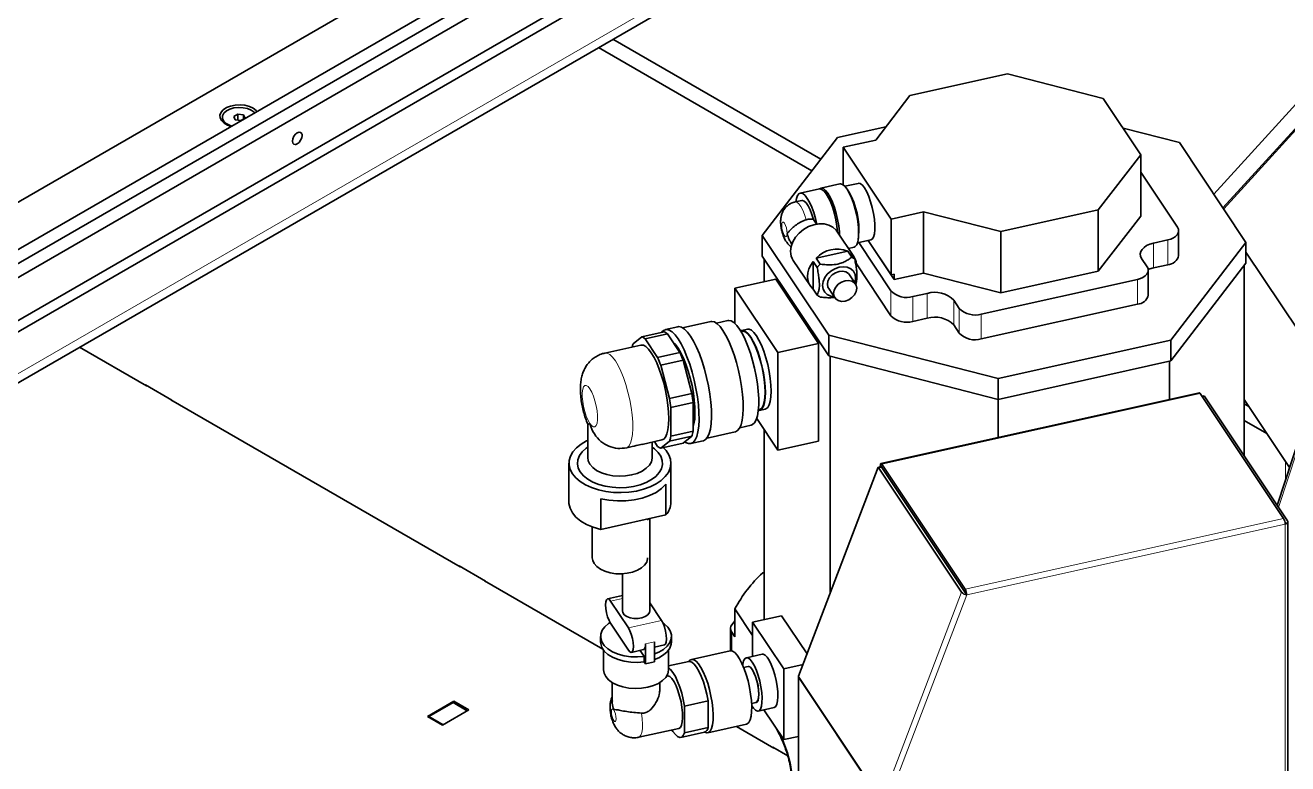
# Paper-space layout 'Blatt1' of a CAD drawing. Header units: millimetres. Extents: x 0 to 1189, y 0 to 841.
# Drawn here: x 878.5 to 952.5, y 451.6 to 494.9 of the extents above; entities that cross this region are included whole.
import ezdxf

# ---------------------------------------------------------------- set-up
doc = ezdxf.new("R2010")
doc.units = ezdxf.units.MM

psp = doc.layouts.new('Blatt1')

# ---------------------------------------------------------------- linework, layer by layer
at = {"color": 7, "linetype": 'Continuous', "lineweight": 35}
for p, q in [((934.677, 513.583), (842.046, 460.108)), ((935.384, 513.175), (842.753, 459.7)), ((845.722, 458.883), (937.505, 511.868)), ((863.612, 476.15), (923.473, 510.707)), ((841.338, 460.516), (927.504, 510.258)), ((852.359, 462.062), (924.075, 503.462)), ((856.881, 461.681), (919.779, 497.991)), ((925.121, 487.009), (912.938, 494.042)), ((924.599, 486.33), (912.089, 493.552)), ((955.044, 492.534), (948.153, 484.972)), ((936.069, 492.013), (930.348, 490.742)), ((941.672, 490.577), (936.069, 492.013)), ((955.583, 491.725), (948.692, 484.164)), ((948.736, 484.097), (955.622, 491.652)), ((930.348, 490.742), (928.339, 488.13)), ((943.875, 487.275), (941.672, 490.577)), ((890.048, 489.468), (890.048, 489.419)), ((890.959, 489.66), (890.716, 489.52)), ((890.716, 489.52), (890.805, 489.328)), ((891.137, 489.276), (890.805, 489.328)), ((890.959, 489.66), (891.291, 489.609)), ((890.959, 489.304), (890.959, 489.66)), ((891.137, 489.276), (891.38, 489.417)), ((891.291, 489.609), (891.38, 489.417)), ((891.291, 489.365), (891.291, 489.609)), ((894.717, 488.402), (894.717, 488.473)), ((926.096, 488.276), (928.938, 488.908)), ((942.835, 488.833), (946.142, 487.986)), ((894.372, 487.875), (894.433, 487.91)), ((921.693, 482.55), (926.096, 488.276)), ((928.339, 488.13), (926.441, 487.708)), ((929.244, 483.506), (926.441, 487.708)), ((926.441, 487.708), (926.441, 485.506)), ((946.142, 487.986), (950.042, 482.139)), ((941.387, 484.04), (943.875, 487.275)), ((943.875, 487.275), (943.875, 483.682)), ((943.875, 486.252), (946.027, 483.026)), ((926.245, 485.565), (925.125, 485.316)), ((927.315, 485.598), (926.531, 485.424)), ((925.036, 485.276), (923.916, 485.027)), ((926.758, 485.107), (926.666, 485.249)), ((924.011, 484.597), (923.61, 484.508)), ((935.667, 482.768), (941.387, 484.04)), ((941.387, 484.04), (941.387, 480.448)), ((924.689, 483.479), (924.87, 483.207)), ((931.143, 483.928), (929.244, 483.506)), ((929.244, 480.24), (929.244, 483.506)), ((931.143, 483.928), (935.667, 482.768)), ((931.143, 483.928), (931.143, 480.335)), ((941.387, 480.448), (943.875, 483.682)), ((925.593, 476.704), (921.693, 482.55)), ((921.693, 482.55), (921.693, 481.325)), ((927.054, 481.312), (926.069, 482.788)), ((927.317, 482.32), (927.34, 482.487)), ((935.667, 482.768), (935.667, 479.176)), ((946.094, 481.365), (946.094, 482.818)), ((923.372, 482.111), (923.425, 482.03)), ((926.74, 481.782), (927.069, 481.855)), ((927.269, 482.105), (928.052, 482.279)), ((929.23, 479.291), (927.342, 482.121)), ((927.902, 482.245), (929.43, 479.954)), ((927.905, 482.246), (929.244, 480.24)), ((945.453, 482.279), (944.614, 482.093)), ((950.042, 482.139), (945.639, 476.413)), ((950.042, 482.139), (950.042, 480.914)), ((925.593, 475.479), (921.693, 481.325)), ((921.801, 481.163), (921.801, 479.831)), ((923.507, 481.079), (924.492, 479.603)), ((924.671, 481.021), (924.909, 480.665)), ((924.671, 481.021), (924.671, 479.405)), ((926.696, 481.626), (924.849, 481.216)), ((924.849, 481.216), (925.086, 480.86)), ((926.696, 481.626), (926.933, 481.271)), ((926.874, 481.51), (927.111, 481.155)), ((943.925, 481.197), (944.248, 480.712)), ((950.042, 481.565), (954.528, 474.841)), ((927.156, 479.699), (926.797, 480.238)), ((929.23, 477.838), (927.206, 480.872)), ((929.43, 480.281), (929.244, 480.24)), ((931.143, 480.335), (929.43, 479.954)), ((929.43, 479.954), (929.43, 480.281)), ((931.143, 480.335), (935.667, 479.176)), ((935.667, 479.176), (941.387, 480.448)), ((944.315, 479.051), (944.315, 480.505)), ((945.453, 480.826), (944.614, 480.639)), ((950.042, 480.914), (945.639, 475.188)), ((949.934, 480.774), (949.934, 469.618)), ((922.478, 479.982), (920.089, 479.451)), ((924.994, 476.211), (922.478, 479.982)), ((943.675, 479.966), (934.529, 477.933)), ((922.605, 475.68), (920.089, 479.451)), ((920.089, 479.451), (920.089, 477.38)), ((924.671, 479.405), (924.909, 479.049)), ((925.582, 479.428), (925.942, 478.889)), ((930.522, 478.96), (931.362, 479.147)), ((932.913, 478.749), (933.237, 478.264)), ((943.675, 478.513), (934.529, 476.48)), ((918.669, 477.503), (917.016, 477.135)), ((919.676, 477.552), (919.006, 477.403)), ((930.522, 477.507), (931.362, 477.693)), ((932.913, 477.296), (933.237, 476.811)), ((914.637, 476.596), (914.117, 476.194)), ((914.637, 476.596), (915.944, 476.886)), ((914.82, 476.494), (916.127, 476.784)), ((916.741, 477.191), (916.013, 477.029)), ((916.862, 475.682), (916.127, 476.784)), ((920.499, 476.936), (920.439, 476.923)), ((920.826, 477.05), (920.49, 476.975)), ((935.512, 474.162), (925.593, 476.704)), ((925.593, 475.479), (925.593, 476.704)), ((885.603, 473.731), (881.679, 475.997)), ((914.569, 476.12), (912.46, 475.651)), ((915.556, 475.392), (914.82, 476.494)), ((924.994, 476.211), (922.605, 475.68)), ((924.994, 470.495), (924.994, 476.211)), ((945.639, 476.413), (935.512, 474.162)), ((945.639, 475.188), (945.639, 476.413)), ((915.556, 475.392), (916.862, 475.682)), ((915.739, 474.945), (917.045, 475.235)), ((917.565, 473.275), (917.045, 475.235)), ((922.605, 469.964), (922.605, 475.68)), ((935.512, 472.937), (925.593, 475.479)), ((925.671, 475.459), (925.671, 461.566)), ((945.639, 475.188), (935.512, 472.937)), ((945.564, 475.172), (945.564, 472.936)), ((954.613, 475.101), (951.869, 466.718)), ((916.259, 472.984), (915.739, 474.945)), ((885.533, 473.788), (887.088, 472.89)), ((885.533, 473.772), (885.533, 473.788)), ((885.617, 473.739), (885.603, 473.731)), ((935.512, 474.162), (935.512, 472.937)), ((887.018, 472.914), (887.032, 472.923)), ((903.988, 463.118), (887.018, 472.914)), ((887.088, 472.89), (887.088, 472.874)), ((916.259, 472.984), (917.565, 473.275)), ((947.309, 473.324), (928.645, 469.175)), ((935.514, 472.937), (935.514, 470.702)), ((952.249, 465.959), (947.361, 473.285)), ((947.586, 473.139), (947.475, 473.115)), ((947.586, 473.139), (952.473, 465.813)), ((949.934, 472.934), (952.597, 468.942)), ((916.334, 472.455), (917.641, 472.745)), ((916.334, 470.784), (916.334, 472.455)), ((917.641, 471.075), (917.641, 472.745)), ((921.463, 472.315), (921.523, 472.329)), ((921.532, 472.29), (921.868, 472.364)), ((950.205, 472.528), (949.934, 472.684)), ((911.46, 471.508), (911.46, 469.524)), ((920.369, 471.273), (921.039, 471.422)), ((921.365, 471.822), (922.605, 469.964)), ((951.268, 470.935), (949.934, 471.705)), ((916.259, 470.482), (917.565, 470.772)), ((916.334, 470.784), (917.641, 471.075)), ((917.045, 470.37), (917.565, 470.772)), ((918.453, 470.673), (920.106, 471.04)), ((921.801, 471.169), (921.801, 460.032)), ((914.65, 470.299), (915.806, 470.556)), ((915.24, 469.524), (915.24, 470.43)), ((915.371, 470.459), (915.556, 470.182)), ((915.739, 470.08), (916.259, 470.482)), ((915.739, 470.08), (917.045, 470.37)), ((917.499, 470.344), (918.227, 470.506)), ((924.994, 470.495), (922.605, 469.964)), ((910.36, 469.198), (910.36, 466.911)), ((916.34, 466.911), (916.34, 469.198)), ((928.697, 469.136), (933.585, 461.81)), ((928.487, 468.96), (923.821, 456.706)), ((933.374, 461.634), (928.487, 468.96)), ((928.487, 468.96), (928.697, 468.94)), ((928.611, 469.07), (928.566, 468.953)), ((928.697, 468.941), (928.611, 469.07)), ((928.697, 468.94), (928.697, 468.941)), ((928.697, 468.941), (928.697, 468.94)), ((928.697, 468.94), (933.585, 461.614)), ((933.584, 461.614), (928.697, 468.94)), ((916.043, 467.958), (916.043, 466.162)), ((912.223, 467.109), (912.223, 465.312)), ((911.73, 465.461), (911.73, 463.645)), ((912.223, 465.312), (916.043, 466.162)), ((914.97, 465.891), (914.97, 465.923)), ((915.092, 460.548), (915.092, 465.95)), ((952.489, 444.533), (952.489, 465.763)), ((903.917, 463.175), (905.473, 462.277)), ((903.917, 463.158), (903.917, 463.175)), ((904.002, 463.126), (903.988, 463.118)), ((913.492, 462.714), (913.492, 460.548)), ((921.801, 462.796), (921.713, 462.776)), ((905.402, 462.301), (905.416, 462.309)), ((912.348, 458.291), (905.402, 462.301)), ((905.473, 462.277), (905.473, 462.26)), ((913.492, 461.439), (912.623, 461.246)), ((913.846, 459.545), (912.797, 461.119)), ((915.787, 459.977), (915.092, 461.019)), ((933.671, 461.484), (933.585, 461.613)), ((920.084, 460.658), (921.125, 459.098)), ((920.084, 459.025), (920.084, 460.658)), ((922.823, 460.26), (921.125, 459.882)), ((924.32, 458.016), (922.823, 460.26)), ((912.797, 459.812), (913.846, 458.239)), ((919.919, 459.744), (920.084, 459.959)), ((921.125, 459.882), (921.125, 457.876)), ((922.95, 457.145), (921.125, 459.882)), ((912.212, 459.045), (912.212, 458.719)), ((916.372, 458.719), (916.372, 459.045)), ((919.833, 459.51), (919.833, 458.201)), ((920.084, 459.025), (919.899, 459.302)), ((912.392, 458.23), (912.392, 457.086)), ((914.02, 458.111), (914.729, 458.269)), ((914.538, 458.227), (914.772, 457.877)), ((914.843, 457.443), (914.843, 458.619)), ((915.366, 457.559), (915.366, 458.735)), ((915.366, 458.41), (915.961, 458.543)), ((916.192, 457.086), (916.192, 458.23)), ((919.806, 458.197), (917.547, 457.695)), ((914.772, 457.55), (914.772, 457.877)), ((914.772, 457.55), (914.843, 457.443)), ((915.366, 457.559), (914.843, 457.443)), ((917.378, 457.575), (916.192, 457.312)), ((921.69, 458.001), (920.757, 457.794)), ((924.084, 457.397), (922.95, 457.145)), ((916.114, 456.741), (916.093, 456.737)), ((920.87, 457.286), (920.598, 457.226)), ((922.95, 452.997), (922.95, 457.145)), ((923.807, 456.636), (923.807, 445.806)), ((912.892, 456.344), (912.892, 455.263)), ((915.692, 455.935), (915.692, 456.344)), ((903.62, 455.247), (902.065, 454.349)), ((902.15, 454.349), (903.564, 455.166)), ((904.398, 454.684), (903.564, 455.166)), ((904.497, 454.741), (903.62, 455.247)), ((903.62, 455.133), (903.62, 455.247)), ((918.517, 455.272), (917.136, 454.965)), ((918.517, 453.704), (918.517, 455.272)), ((921.067, 455.117), (921.339, 455.178)), ((902.065, 454.349), (902.942, 453.843)), ((902.984, 453.868), (902.15, 454.349)), ((902.15, 454.3), (902.15, 454.349)), ((902.942, 453.843), (904.497, 454.741)), ((917.136, 454.965), (917.136, 453.397)), ((921.452, 454.67), (922.385, 454.878)), ((921.785, 454.744), (922.95, 452.997)), ((914.448, 453.134), (916.8, 453.657)), ((918.517, 453.704), (917.136, 453.397)), ((918.502, 453.4), (920.761, 453.902)), ((922.373, 452.504), (920.177, 453.772)), ((916.917, 453.129), (918.298, 453.437)), ((923.807, 453.188), (922.95, 452.997)), ((922.302, 452.561), (923.184, 452.052)), ((922.302, 452.545), (922.302, 452.561)), ((922.387, 452.512), (922.373, 452.504))]:
    psp.add_line(p, q, dxfattribs=at)
at = {"color": 8, "linetype": 'Continuous', "lineweight": 18}
for p, q in [((856.895, 462.23), (920.11, 498.724)), ((944.614, 482.093), (944.614, 480.639)), ((945.453, 480.826), (945.453, 482.279)), ((943.675, 478.513), (943.675, 479.966)), ((929.23, 477.838), (929.23, 479.291)), ((930.522, 478.96), (930.522, 477.507)), ((931.362, 477.693), (931.362, 479.147)), ((932.913, 478.749), (932.913, 477.296)), ((933.237, 476.811), (933.237, 478.264)), ((934.529, 477.933), (934.529, 476.48)), ((954.66, 474.887), (951.948, 466.6)), ((947.361, 473.285), (928.697, 469.136)), ((952.354, 468.201), (952.354, 469.306)), ((928.697, 468.94), (928.697, 468.94)), ((933.585, 461.81), (952.249, 465.959)), ((952.335, 465.633), (933.671, 461.484)), ((952.335, 444.403), (952.335, 465.633)), ((913.492, 461.273), (912.797, 461.119)), ((928.708, 449.379), (933.374, 461.634)), ((933.671, 461.484), (929.005, 449.23)), ((913.846, 459.545), (915.787, 459.977)), ((919.899, 459.302), (919.899, 458.195)), ((915.366, 458.735), (914.843, 458.619)), ((928.694, 449.309), (923.807, 456.636)), ((923.821, 456.706), (928.708, 449.379))]:
    psp.add_line(p, q, dxfattribs=at)
at = {"color": 7, "linetype": 'Continuous', "lineweight": 35, "flags": 128}
for points in [[(891.859, 490.007), (891.632, 490.109), (891.368, 490.175), (891.084, 490.201), (890.798, 490.185), (890.527, 490.129), (890.29, 490.036), (890.099, 489.911), (889.969, 489.763), (889.906, 489.602), (889.915, 489.436), (889.995, 489.276), (890.142, 489.133), (890.345, 489.016), (890.57, 488.937)], [(891.941, 489.728), (891.908, 489.762), (891.739, 489.886), (891.518, 489.978), (891.263, 490.032), (890.991, 490.045), (890.724, 490.014), (890.481, 489.944), (890.28, 489.838), (890.135, 489.704), (890.059, 489.553), (890.056, 489.396), (890.126, 489.244), (890.265, 489.109), (890.462, 489), (890.597, 488.953)], [(892.091, 489.815), (892.035, 489.876), (891.859, 490.007)], [(894.433, 487.91), (894.324, 487.872), (894.232, 487.89), (894.17, 487.961), (894.149, 488.074), (894.17, 488.212), (894.232, 488.354), (894.324, 488.479), (894.433, 488.567), (894.542, 488.604), (894.634, 488.586), (894.696, 488.516), (894.717, 488.402), (894.696, 488.264), (894.634, 488.122), (894.542, 487.998), (894.433, 487.91)], [(927.069, 481.855), (927.14, 481.889), (927.225, 481.997), (927.288, 482.171), (927.327, 482.404), (927.34, 482.687), (927.327, 483.009), (927.288, 483.358), (927.225, 483.721), (927.14, 484.083), (927.036, 484.431), (926.918, 484.752), (926.79, 485.032), (926.657, 485.262), (926.524, 485.431), (926.396, 485.535), (926.278, 485.569), (926.245, 485.565)], [(928.052, 482.279), (928.137, 482.329), (928.213, 482.451), (928.264, 482.638), (928.291, 482.882), (928.291, 483.173), (928.264, 483.496), (928.213, 483.839), (928.137, 484.187), (928.043, 484.523), (927.932, 484.834), (927.81, 485.106), (927.683, 485.326), (927.556, 485.487), (927.435, 485.579), (927.324, 485.6), (927.315, 485.598)], [(924.891, 483.176), (924.808, 483.537), (924.706, 483.884), (924.589, 484.205), (924.462, 484.486), (924.33, 484.718), (924.197, 484.889), (924.07, 484.995), (923.952, 485.031), (923.848, 484.995), (923.763, 484.889), (923.7, 484.717), (923.665, 484.52)], [(926.108, 482.73), (926.106, 482.747), (926.068, 483.092), (926.006, 483.451), (925.922, 483.81), (925.819, 484.154), (925.702, 484.471), (925.576, 484.748), (925.444, 484.976), (925.312, 485.144), (925.185, 485.246), (925.068, 485.28), (925.036, 485.276)], [(926.218, 482.565), (926.207, 482.76), (926.168, 483.109), (926.105, 483.472), (926.02, 483.834), (925.916, 484.183), (925.798, 484.503), (925.67, 484.783), (925.537, 485.013), (925.404, 485.183), (925.276, 485.286), (925.158, 485.32), (925.054, 485.282), (925.049, 485.278)], [(924.689, 483.479), (924.598, 483.778), (924.494, 484.048), (924.381, 484.275), (924.265, 484.448), (924.152, 484.558), (924.048, 484.6), (924.011, 484.597)], [(923.351, 481.614), (923.384, 481.892), (923.484, 482.172), (923.644, 482.44), (923.858, 482.685), (924.115, 482.895), (924.403, 483.06), (924.71, 483.172), (925.02, 483.226), (925.32, 483.22), (925.594, 483.154), (925.831, 483.03), (926.019, 482.856), (926.069, 482.788)], [(945.453, 482.279), (945.629, 482.33), (945.783, 482.4), (945.911, 482.485), (946.008, 482.584), (946.07, 482.691), (946.094, 482.804), (946.079, 482.916), (946.027, 483.026)], [(943.925, 481.197), (943.862, 481.328), (943.845, 481.464), (943.874, 481.598), (943.948, 481.727), (944.064, 481.845), (944.218, 481.948), (944.403, 482.032), (944.614, 482.093)], [(924.671, 479.405), (924.528, 479.552), (924.422, 479.727), (924.357, 479.925), (924.336, 480.138), (924.357, 480.361), (924.422, 480.587), (924.528, 480.809), (924.671, 481.021)], [(927.16, 480.048), (927.127, 480.261), (927.03, 480.444), (926.876, 480.586), (926.675, 480.676), (926.441, 480.709), (926.19, 480.682), (925.938, 480.597), (925.704, 480.46), (925.503, 480.281), (925.349, 480.07), (925.252, 479.844), (925.219, 479.617), (925.252, 479.404), (925.349, 479.221), (925.503, 479.08), (925.704, 478.989), (925.895, 478.958)], [(926.797, 480.238), (926.741, 480.306), (926.59, 480.404), (926.4, 480.446), (926.19, 480.429), (925.979, 480.353), (925.789, 480.226), (925.638, 480.061), (925.542, 479.873), (925.508, 479.681), (925.542, 479.504), (925.582, 479.428)], [(943.675, 479.966), (943.85, 480.017), (944.004, 480.087), (944.132, 480.172), (944.229, 480.271), (944.291, 480.378), (944.315, 480.49), (944.301, 480.603), (944.248, 480.712)], [(944.614, 480.639), (944.403, 480.578), (944.313, 480.542)], [(926.549, 479.89), (926.338, 479.814), (926.148, 479.687), (925.998, 479.522), (925.901, 479.334), (925.868, 479.143), (925.901, 478.966), (925.998, 478.821), (926.148, 478.723), (926.338, 478.68), (926.549, 478.698), (926.759, 478.774), (926.949, 478.901), (927.1, 479.066), (927.197, 479.254), (927.23, 479.445), (927.197, 479.622), (927.1, 479.767), (926.949, 479.865), (926.759, 479.908), (926.549, 479.89)], [(927.11, 479.768), (927.127, 479.821), (927.16, 480.048)], [(918.669, 477.503), (918.731, 477.51), (918.882, 477.476), (919.045, 477.373), (919.214, 477.205), (919.387, 476.974)], [(919.676, 477.552), (919.722, 477.559), (919.868, 477.531), (920.025, 477.436), (920.19, 477.275), (920.358, 477.051)], [(915.778, 476.85), (915.81, 476.893), (915.935, 477), (916.077, 477.036), (916.233, 477.001), (916.401, 476.895), (916.577, 476.721), (916.756, 476.482)], [(916.741, 477.191), (916.805, 477.198), (916.961, 477.163), (917.129, 477.057), (917.304, 476.883), (917.484, 476.644)], [(917.484, 476.644), (917.663, 476.346), (917.838, 475.994), (918.006, 475.597), (918.163, 475.162), (918.305, 474.7), (918.429, 474.219), (918.534, 473.73), (918.616, 473.244), (918.674, 472.771), (918.707, 472.321), (918.713, 471.903), (918.694, 471.527), (918.648, 471.2), (918.578, 470.93), (918.484, 470.721), (918.369, 470.58), (918.236, 470.508), (918.227, 470.506)], [(919.387, 476.974), (919.561, 476.686), (919.73, 476.346), (919.892, 475.962), (920.044, 475.542), (920.181, 475.095), (920.302, 474.63), (920.403, 474.157), (920.482, 473.687), (920.538, 473.23), (920.57, 472.795), (920.576, 472.391), (920.557, 472.027), (920.513, 471.711), (920.445, 471.45), (920.355, 471.249), (920.244, 471.112), (920.114, 471.043), (920.106, 471.04)], [(920.358, 477.051), (920.526, 476.771), (920.69, 476.439), (920.847, 476.063), (920.994, 475.653), (921.125, 475.216), (921.24, 474.763), (921.335, 474.304), (921.408, 473.849), (921.458, 473.409), (921.483, 472.992), (921.483, 472.609), (921.458, 472.268), (921.408, 471.976), (921.335, 471.74), (921.24, 471.566), (921.125, 471.457), (921.039, 471.422)], [(920.424, 476.948), (920.457, 476.965), (920.58, 476.976), (920.716, 476.916), (920.861, 476.787), (921.011, 476.592)], [(920.499, 476.936), (920.587, 476.937), (920.721, 476.878), (920.864, 476.751), (921.011, 476.56)], [(921.868, 472.364), (921.901, 472.375), (922.008, 472.457), (922.094, 472.608), (922.158, 472.822), (922.196, 473.094), (922.21, 473.414), (922.196, 473.774), (922.158, 474.163), (922.094, 474.567), (922.008, 474.976), (921.901, 475.377), (921.778, 475.758), (921.642, 476.107), (921.497, 476.413), (921.347, 476.667), (921.197, 476.862), (921.052, 476.991), (920.916, 477.051), (920.826, 477.05)], [(921.011, 476.592), (921.161, 476.338), (921.306, 476.032), (921.442, 475.683), (921.566, 475.303), (921.672, 474.902), (921.758, 474.493), (921.822, 474.088), (921.861, 473.7), (921.874, 473.34), (921.861, 473.019), (921.822, 472.747), (921.758, 472.533), (921.672, 472.382), (921.566, 472.3), (921.46, 472.286)], [(921.011, 476.56), (921.158, 476.31), (921.301, 476.009), (921.435, 475.666), (921.556, 475.292), (921.661, 474.897), (921.746, 474.495), (921.808, 474.097), (921.846, 473.715), (921.859, 473.361), (921.846, 473.046), (921.808, 472.779), (921.746, 472.568), (921.661, 472.42), (921.556, 472.339), (921.523, 472.329)], [(915.806, 470.556), (915.912, 470.607), (916.017, 470.728), (916.101, 470.913), (916.162, 471.159), (916.2, 471.457), (916.212, 471.803), (916.2, 472.186), (916.162, 472.597), (916.101, 473.026), (916.017, 473.464), (915.912, 473.898), (915.79, 474.318), (915.653, 474.714), (915.504, 475.077), (915.348, 475.396), (915.188, 475.665), (915.028, 475.877), (914.871, 476.026), (914.723, 476.109), (914.586, 476.123), (914.569, 476.12)], [(916.465, 476.277), (916.597, 476.149), (916.756, 475.94)], [(916.756, 476.482), (916.935, 476.184), (917.11, 475.832), (917.278, 475.435), (917.435, 475), (917.577, 474.538), (917.702, 474.057), (917.806, 473.568), (917.888, 473.082), (917.946, 472.609), (917.979, 472.159), (917.985, 471.741), (917.966, 471.365), (917.92, 471.038), (917.85, 470.768), (917.757, 470.56), (917.642, 470.418), (917.508, 470.346), (917.358, 470.346), (917.195, 470.416), (917.147, 470.449)], [(916.756, 475.94), (916.915, 475.672), (917.07, 475.353), (917.217, 474.991), (917.352, 474.595), (917.471, 474.175), (917.572, 473.743), (917.652, 473.309), (917.708, 472.885), (917.74, 472.482), (917.747, 472.11), (917.728, 471.779), (917.683, 471.497), (917.641, 471.343)], [(947.309, 473.324), (947.313, 473.324), (947.328, 473.32), (947.344, 473.307), (947.361, 473.285)], [(911.46, 470.535), (911.395, 470.504), (911.073, 470.316), (910.804, 470.103), (910.594, 469.868), (910.449, 469.617), (910.372, 469.357), (910.365, 469.092), (910.428, 468.831), (910.559, 468.577)], [(910.559, 468.577), (910.756, 468.339), (911.014, 468.12), (911.326, 467.927), (911.686, 467.764), (912.084, 467.634), (912.513, 467.541), (912.961, 467.486), (913.418, 467.472), (913.873, 467.498), (914.316, 467.564), (914.737, 467.669), (915.125, 467.809), (915.472, 467.982), (915.768, 468.183), (916.008, 468.408), (916.186, 468.651), (916.297, 468.908), (916.339, 469.171), (916.311, 469.435), (916.214, 469.693), (916.049, 469.939), (915.885, 470.113)], [(911.46, 470.134), (911.369, 470.069), (911.143, 469.863), (910.98, 469.638), (910.885, 469.401), (910.861, 469.157), (910.908, 468.915), (911.026, 468.681)], [(911.026, 468.681), (911.211, 468.462), (911.457, 468.264), (911.757, 468.092), (912.104, 467.953), (912.486, 467.849), (912.893, 467.785), (913.314, 467.76), (913.735, 467.778), (914.145, 467.836), (914.532, 467.933), (914.886, 468.066), (915.195, 468.232), (915.451, 468.426), (915.646, 468.642), (915.776, 468.875), (915.836, 469.116), (915.824, 469.36), (915.741, 469.599), (915.589, 469.826), (915.373, 470.036), (915.24, 470.134)], [(915.24, 469.524), (915.239, 469.497), (915.193, 469.285), (915.077, 469.082), (914.894, 468.896), (914.652, 468.734), (914.36, 468.602), (914.029, 468.506), (913.672, 468.449), (913.302, 468.434), (912.934, 468.46), (912.583, 468.527), (912.26, 468.633), (911.98, 468.772), (911.752, 468.941), (911.586, 469.132), (911.487, 469.338), (911.46, 469.524)], [(928.697, 469.136), (928.681, 469.158), (928.664, 469.171), (928.65, 469.175), (928.636, 469.17), (928.626, 469.157), (928.618, 469.135), (928.613, 469.106), (928.611, 469.07)], [(928.697, 468.94), (928.697, 468.94), (928.697, 468.94), (928.697, 468.94), (928.697, 468.94), (928.697, 468.94), (928.697, 468.94), (928.697, 468.94), (928.697, 468.94)], [(916.043, 467.958), (915.788, 467.709), (915.466, 467.488), (915.084, 467.302), (914.654, 467.155), (914.187, 467.051), (913.697, 466.993), (913.197, 466.984), (912.701, 467.023), (912.223, 467.109)], [(910.36, 466.911), (910.362, 466.841), (910.422, 466.561), (910.559, 466.291), (910.771, 466.037), (911.052, 465.807), (911.394, 465.606), (911.788, 465.439), (912.223, 465.312)], [(915.042, 465.939), (915.011, 465.897), (914.968, 465.853)], [(952.335, 465.633), (952.377, 465.646), (952.414, 465.662), (952.445, 465.683), (952.468, 465.706), (952.483, 465.732), (952.489, 465.759), (952.486, 465.786), (952.473, 465.813)], [(911.73, 463.645), (911.75, 463.498), (911.838, 463.309)], [(911.838, 463.309), (911.992, 463.135), (912.205, 462.983), (912.469, 462.86), (912.771, 462.772), (913.098, 462.721), (913.436, 462.711), (913.771, 462.742), (914.087, 462.812), (914.37, 462.919), (914.61, 463.057), (914.794, 463.222), (914.915, 463.404), (914.967, 463.597), (914.97, 463.645)], [(912.797, 461.119), (912.708, 461.22), (912.628, 461.247), (912.564, 461.198), (912.523, 461.077), (912.509, 460.896), (912.523, 460.673), (912.564, 460.43), (912.628, 460.19), (912.708, 459.977), (912.797, 459.812)], [(913.492, 460.548), (913.511, 460.448), (913.597, 460.319), (913.744, 460.211), (913.94, 460.133), (914.168, 460.092), (914.406, 460.091), (914.635, 460.13), (914.833, 460.207), (914.982, 460.314), (915.071, 460.442), (915.092, 460.548)], [(912.766, 459.861), (912.682, 459.805), (912.461, 459.615), (912.307, 459.403), (912.225, 459.178), (912.219, 458.949), (912.289, 458.723), (912.431, 458.509), (912.642, 458.314), (912.913, 458.146), (913.235, 458.011), (913.595, 457.914), (913.981, 457.858), (914.378, 457.846), (914.772, 457.877)], [(913.846, 458.239), (913.935, 458.138), (914.015, 458.11), (914.079, 458.16), (914.12, 458.28), (914.134, 458.461), (914.12, 458.684), (914.079, 458.928), (914.015, 459.167), (913.935, 459.38), (913.846, 459.545)], [(915.366, 458.017), (915.623, 458.122), (915.903, 458.285), (916.124, 458.476), (916.278, 458.688), (916.359, 458.912), (916.365, 459.142), (916.296, 459.368), (916.153, 459.582), (915.942, 459.777), (915.869, 459.829)], [(915.961, 458.543), (916.02, 458.591), (916.061, 458.712), (916.075, 458.893), (916.061, 459.116), (916.02, 459.359), (915.956, 459.599), (915.876, 459.812), (915.787, 459.977)], [(914.772, 457.55), (914.378, 457.519), (913.981, 457.531), (913.595, 457.587), (913.235, 457.685), (912.913, 457.82), (912.642, 457.987), (912.431, 458.182), (912.289, 458.396), (912.219, 458.622), (912.212, 458.719)], [(914.729, 458.269), (914.759, 458.283), (914.795, 458.329), (914.821, 458.402), (914.838, 458.5), (914.843, 458.619)], [(916.372, 458.719), (916.359, 458.586), (916.278, 458.361), (916.124, 458.15), (915.903, 457.959), (915.623, 457.796), (915.366, 457.69)], [(919.806, 458.197), (919.819, 458.2), (919.94, 458.182), (920.073, 458.097), (920.212, 457.945), (920.354, 457.732), (920.494, 457.466), (920.626, 457.154), (920.748, 456.806), (920.855, 456.434), (920.943, 456.05), (921.01, 455.666), (921.054, 455.294), (921.073, 454.946), (921.067, 454.634), (921.035, 454.367), (920.979, 454.155), (920.901, 454.003), (920.803, 453.917), (920.761, 453.902)], [(917.378, 457.575), (917.44, 457.579), (917.565, 457.532), (917.699, 457.416), (917.838, 457.237), (917.977, 457), (918.112, 456.712), (918.237, 456.384), (918.348, 456.027), (918.443, 455.652), (918.517, 455.272)], [(917.389, 457.569), (917.453, 457.646), (917.56, 457.697), (917.682, 457.68), (917.815, 457.594), (917.954, 457.443), (918.096, 457.23), (918.235, 456.964), (918.368, 456.652), (918.49, 456.304), (918.596, 455.932), (918.685, 455.548), (918.752, 455.164), (918.796, 454.792), (918.815, 454.444), (918.808, 454.132), (918.777, 453.865), (918.721, 453.653), (918.643, 453.501), (918.545, 453.415), (918.43, 453.398), (918.346, 453.425)], [(920.543, 457.357), (920.55, 457.412), (920.596, 457.606), (920.666, 457.735), (920.756, 457.794), (920.863, 457.78), (920.981, 457.693), (921.104, 457.539)], [(921.104, 457.539), (921.228, 457.323), (921.346, 457.056), (921.452, 456.751), (921.543, 456.421), (921.612, 456.083), (921.658, 455.751), (921.679, 455.442), (921.672, 455.17), (921.639, 454.948), (921.58, 454.786), (921.5, 454.691), (921.401, 454.668), (921.288, 454.719), (921.167, 454.84), (921.072, 454.976)], [(922.385, 454.878), (922.386, 454.878), (922.476, 454.937), (922.546, 455.066), (922.592, 455.26), (922.612, 455.508), (922.605, 455.8), (922.572, 456.122), (922.514, 456.459), (922.433, 456.795), (922.334, 457.115), (922.221, 457.402), (922.1, 457.645), (921.975, 457.832), (921.854, 457.953), (921.741, 458.003), (921.69, 458.001)], [(914.975, 456.062), (914.616, 456.005), (914.244, 455.989), (913.875, 456.016), (913.521, 456.083), (913.197, 456.189), (912.915, 456.33), (912.686, 456.499), (912.519, 456.691), (912.42, 456.899), (912.392, 457.086)], [(916.192, 457.086), (916.192, 457.058), (916.146, 456.845), (916.029, 456.641), (915.845, 456.454), (915.601, 456.291), (915.308, 456.159), (914.975, 456.062)], [(916.114, 456.741), (916.164, 456.743), (916.276, 456.693), (916.396, 456.574), (916.519, 456.39), (916.638, 456.15), (916.75, 455.866), (916.848, 455.55), (916.927, 455.218), (916.985, 454.886), (917.017, 454.568), (917.024, 454.279), (917.004, 454.034), (916.959, 453.843), (916.89, 453.715), (916.801, 453.657), (916.8, 453.657)], [(916.192, 457.219), (916.318, 457.109), (916.457, 456.93), (916.596, 456.693), (916.73, 456.405), (916.856, 456.077), (916.967, 455.72), (917.062, 455.345), (917.136, 454.965)], [(920.87, 457.286), (920.91, 457.287), (921.004, 457.235), (921.104, 457.114), (921.205, 456.933), (921.299, 456.705), (921.379, 456.444), (921.441, 456.169), (921.479, 455.898), (921.493, 455.65), (921.479, 455.442), (921.441, 455.287), (921.379, 455.197), (921.339, 455.178)], [(921.104, 457.098), (921.203, 456.92), (921.295, 456.696), (921.374, 456.44), (921.434, 456.17), (921.472, 455.905), (921.485, 455.661), (921.472, 455.457), (921.434, 455.305), (921.374, 455.216), (921.334, 455.197)], [(917.136, 453.397), (917.062, 453.24), (916.967, 453.149), (916.856, 453.126), (916.73, 453.173), (916.596, 453.289), (916.457, 453.468), (916.395, 453.567)]]:
    psp.add_lwpolyline(points, dxfattribs=at)
at = {"color": 8, "linetype": 'Continuous', "lineweight": 18, "flags": 128}
for points in [[(923.61, 484.508), (923.71, 484.493), (923.824, 484.405), (923.942, 484.249), (924.059, 484.032), (924.169, 483.767), (924.266, 483.467)], [(923.148, 482.658), (923.136, 482.813), (923.101, 482.981), (923.05, 483.136), (922.989, 483.254), (922.929, 483.317), (922.878, 483.316), (922.843, 483.251), (922.831, 483.132), (922.843, 482.976), (922.878, 482.808), (922.929, 482.654), (922.989, 482.536), (923.05, 482.472), (923.101, 482.473), (923.136, 482.538), (923.148, 482.658)], [(912.461, 475.651), (912.461, 475.651), (912.601, 475.644), (912.753, 475.564), (912.914, 475.413), (913.079, 475.196), (913.244, 474.919), (913.405, 474.587), (913.557, 474.211), (913.697, 473.8), (913.82, 473.364), (913.924, 472.916), (914.006, 472.466), (914.064, 472.027), (914.096, 471.61), (914.102, 471.226), (914.081, 470.884), (914.034, 470.595), (913.961, 470.365), (913.866, 470.2), (913.75, 470.105)], [(911.586, 471.516), (911.693, 471.385), (911.795, 471.32), (911.884, 471.327), (911.956, 471.403), (912.006, 471.546), (912.032, 471.746), (912.032, 471.992), (912.006, 472.269), (911.956, 472.563), (911.884, 472.855), (911.795, 473.128), (911.693, 473.367), (911.586, 473.558), (911.478, 473.689), (911.377, 473.754), (911.288, 473.748), (911.216, 473.671), (911.166, 473.529), (911.14, 473.329), (911.14, 473.083), (911.166, 472.805), (911.216, 472.512), (911.288, 472.22), (911.377, 471.946), (911.478, 471.707), (911.586, 471.516)], [(912.986, 454.737), (912.933, 454.792), (912.889, 454.791), (912.859, 454.735), (912.849, 454.632), (912.859, 454.498), (912.889, 454.353), (912.933, 454.219), (912.986, 454.117), (913.038, 454.062), (913.082, 454.063), (913.112, 454.119), (913.122, 454.222), (913.112, 454.357), (913.082, 454.502), (913.038, 454.636), (912.986, 454.737)], [(914.603, 454.55), (914.651, 454.219), (914.672, 453.911), (914.667, 453.638), (914.635, 453.415), (914.578, 453.252), (914.498, 453.156), (914.448, 453.134)]]:
    psp.add_lwpolyline(points, dxfattribs=at)
at = {"color": 7, "linetype": 'Continuous', "lineweight": 35}
for centre, radius, start, end in [((890.534, 489.465), 0.488, 185.40258, 240.47136), ((922.814, 482.856), 4.541, 355.34743, 29.72035), ((926.076, 480.055), 1.689, 68.47074, 136.59705), ((924.295, 481.599), 0.945, 179.09631, 213.41098), ((926.251, 480.779), 0.961, 351.46349, 49.58481), ((926.484, 480.389), 0.99, 50.71409, 63.02244), ((945.411, 481.526), 0.702, 273.43963, 346.6834), ((926.397, 479.487), 1.899, 133.67174, 141.64132), ((925.535, 479.815), 0.99, 230.71409, 243.02244), ((930.153, 480.208), 1.301, 224.78387, 286.46749), ((931.805, 477.649), 1.562, 44.78387, 106.46749), ((943.632, 479.213), 0.702, 273.43963, 346.6834), ((934.16, 479.181), 1.301, 224.78387, 286.46749), ((930.153, 478.755), 1.301, 224.78387, 286.46749), ((931.805, 476.196), 1.562, 44.78387, 106.46749), ((914.427, 476.003), 0.629, 51.25269, 70.43231), ((915.733, 476.294), 0.629, 51.25269, 70.43231), ((934.16, 477.728), 1.301, 224.78387, 286.46749), ((915.882, 475.598), 1.862, 161.33782, 167.28787), ((908.574, 472.27), 7.647, 20.47521, 24.09291), ((909.881, 472.56), 7.647, 20.47521, 24.09291), ((905.994, 471.245), 10.411, 6.67558, 9.62045), ((907.301, 471.535), 10.411, 6.67558, 9.62045), ((914.308, 471.132), 2.056, 341.57131, 350.26363), ((915.614, 471.422), 2.056, 341.57131, 350.26363), ((915.949, 470.673), 0.629, 231.25269, 250.43231), ((915.178, 466.938), 1.162, 318.10002, 358.70053), ((951.663, 465.629), 0.673, 0.33805, 29.36467), ((927.51, 456.634), 8.446, 133.33734, 151.54191), ((932.999, 461.48), 0.673, 0.33805, 29.36467), ((933.706, 461.923), 0.44, 221.02435, 265.48296), ((933.585, 461.614), 0.000732, 221.02435, 265.48296), ((933.584, 461.613), 0.00112, 0.33805, 29.36467), ((920.196, 459.511), 0.363, 139.942, 215.07767), ((924.005, 456.634), 0.198, 158.67354, 179.49257), ((918.183, 453.754), 0.338, 289.90905, 351.35971)]:
    psp.add_arc(centre, radius, start, end, dxfattribs=at)
at = {"color": 8, "linetype": 'Continuous', "lineweight": 18}
psp.add_ellipse((922.087, 452.921), major_axis=(-1.14, 2.575), ratio=0.276942, start_param=3.700641, end_param=4.697512, dxfattribs=at)
at = {"color": 7, "linetype": 'Continuous', "lineweight": 35}
for points, knots in [([(923.611, 484.503), (923.594, 484.501), (923.493, 484.487), (923.33, 484.409), (923.14, 484.277), (922.995, 484.117), (922.889, 483.944), (922.817, 483.759), (922.774, 483.561), (922.759, 483.336), (922.776, 483.082), (922.827, 482.808), (922.909, 482.536), (923.016, 482.298), (923.15, 482.099), (923.277, 481.956), (923.371, 481.893), (923.407, 481.868)], [0, 0, 0, 0, 0.016069, 0.092152, 0.161607, 0.22638, 0.288067, 0.348481, 0.410591, 0.479979, 0.564561, 0.647969, 0.730411, 0.822603, 0.894944, 0.960038, 1, 1, 1, 1]), ([(924.266, 483.467), (924.166, 483.427), (923.966, 483.348), (923.681, 483.173), (923.441, 482.978), (923.267, 482.794), (923.187, 482.695), (923.153, 482.662), (923.148, 482.658), (923.148, 482.658)], [0, 0, 0, 0, 0.188904, 0.377729, 0.569791, 0.77204, 0.964195, 0.998307, 1, 1, 1, 1]), ([(924.266, 483.467), (924.341, 483.485), (924.479, 483.519), (924.622, 483.492), (924.689, 483.479)], [0, 0, 0, 0, 0.536619, 1, 1, 1, 1]), ([(923.148, 482.658), (923.148, 482.657), (923.179, 482.536), (923.233, 482.334), (923.342, 482.177), (923.382, 482.118)], [0, 0, 0, 0, 0.004891, 0.628097, 1, 1, 1, 1]), ([(926.933, 481.271), (926.865, 481.219), (926.732, 481.119), (926.497, 480.987), (926.193, 480.871), (925.827, 480.818), (925.45, 480.823), (925.216, 480.845), (925.095, 480.859), (925.086, 480.86)], [0, 0, 0, 0, 0.157698, 0.308665, 0.458869, 0.666796, 0.826729, 0.987219, 1, 1, 1, 1]), ([(927.164, 479.669), (927.168, 479.679), (927.193, 479.739), (927.23, 479.904), (927.248, 480.181), (927.22, 480.516), (927.173, 480.831), (927.132, 481.045), (927.111, 481.155)], [0, 0, 0, 0, 0.040198, 0.225875, 0.46727, 0.641651, 0.816918, 1, 1, 1, 1]), ([(924.909, 480.665), (924.93, 480.556), (924.971, 480.341), (925.017, 480.026), (925.046, 479.692), (925.029, 479.412), (924.977, 479.205), (924.934, 479.102), (924.91, 479.053), (924.909, 479.049)], [0, 0, 0, 0, 0.157698, 0.308665, 0.458869, 0.666796, 0.826729, 0.987219, 1, 1, 1, 1]), ([(925.086, 478.933), (925.095, 478.932), (925.216, 478.918), (925.449, 478.899), (925.727, 478.885), (925.879, 478.911), (925.922, 478.919)], [0, 0, 0, 0, 0.032275, 0.437553, 0.841423, 1, 1, 1, 1]), ([(912.464, 475.644), (912.419, 475.636), (912.269, 475.61), (912.035, 475.504), (911.777, 475.34), (911.562, 475.141), (911.387, 474.919), (911.251, 474.678), (911.148, 474.42), (911.077, 474.138), (911.034, 473.817), (911.025, 473.453), (911.052, 473.059), (911.11, 472.666), (911.191, 472.285), (911.299, 471.918), (911.389, 471.653), (911.452, 471.52), (911.464, 471.497)], [0, 0, 0, 0, 0.026972, 0.09119, 0.15213, 0.210741, 0.267892, 0.32462, 0.38245, 0.443913, 0.513241, 0.595015, 0.678783, 0.756361, 0.831151, 0.906072, 0.98312, 1, 1, 1, 1]), ([(911.586, 471.516), (911.586, 471.516), (911.53, 471.483), (911.467, 471.465), (911.468, 471.494), (911.468, 471.498)], [0, 0, 0, 0, 0.005152, 0.842849, 1, 1, 1, 1]), ([(913.75, 470.105), (913.572, 470.08), (913.215, 470.031), (912.679, 470.173), (912.202, 470.462), (911.811, 470.913), (911.646, 471.3), (911.586, 471.515), (911.586, 471.516)], [0, 0, 0, 0, 0.1848754, 0.3695894, 0.55981, 0.7658988, 0.99866, 1, 1, 1, 1]), ([(913.75, 470.105), (913.858, 470.13), (914.122, 470.192), (914.447, 470.254), (914.6, 470.291), (914.65, 470.303)], [0, 0, 0, 0, 0.315462, 0.775909, 1, 1, 1, 1]), ([(914.603, 454.55), (914.628, 454.548), (914.734, 454.542), (914.935, 454.591), (915.22, 454.8), (915.483, 455.167), (915.667, 455.593), (915.679, 455.841), (915.683, 455.936)], [0, 0, 0, 0, 0.038302, 0.163481, 0.304382, 0.556968, 0.831644, 1, 1, 1, 1]), ([(912.892, 455.494), (912.888, 455.486), (912.85, 455.415), (912.81, 455.268), (912.771, 455.052), (912.765, 454.809), (912.791, 454.54), (912.855, 454.251), (912.952, 453.974), (913.075, 453.737), (913.224, 453.537), (913.393, 453.376), (913.597, 453.241), (913.832, 453.145), (914.087, 453.101), (914.299, 453.098), (914.415, 453.132), (914.447, 453.141)], [0, 0, 0, 0, 0.008355, 0.070032, 0.1333, 0.203487, 0.287357, 0.369596, 0.456053, 0.543325, 0.608713, 0.676591, 0.747098, 0.820208, 0.895148, 0.971105, 1, 1, 1, 1]), ([(912.905, 455.263), (912.902, 455.222), (912.888, 455.065), (912.947, 454.877), (912.985, 454.739), (912.986, 454.737)], [0, 0, 0, 0, 0.260666, 0.994343, 1, 1, 1, 1]), ([(912.986, 454.737), (912.986, 454.738), (913.017, 454.756), (913.115, 454.758), (913.367, 454.707), (913.731, 454.641), (914.166, 454.586), (914.455, 454.562), (914.603, 454.55)], [0, 0, 0, 0, 0.001596, 0.168295, 0.374375, 0.580774, 0.783505, 1, 1, 1, 1]), ([(922.53, 453.628), (922.582, 453.529), (922.696, 453.314), (922.863, 452.946), (923.02, 452.555), (923.144, 452.196), (923.236, 451.883), (923.299, 451.625), (923.339, 451.411), (923.36, 451.241), (923.364, 451.15), (923.364, 451.116), (923.364, 451.113)], [0, 0, 0, 0, 0.1514242, 0.3291185, 0.4890309, 0.6270727, 0.7303805, 0.8155217, 0.8853311, 0.9434689, 0.9942053, 1, 1, 1, 1])]:
    psp.add_open_spline(points, degree=3, knots=knots, dxfattribs=at)

doc.saveas('drawing.dxf')
